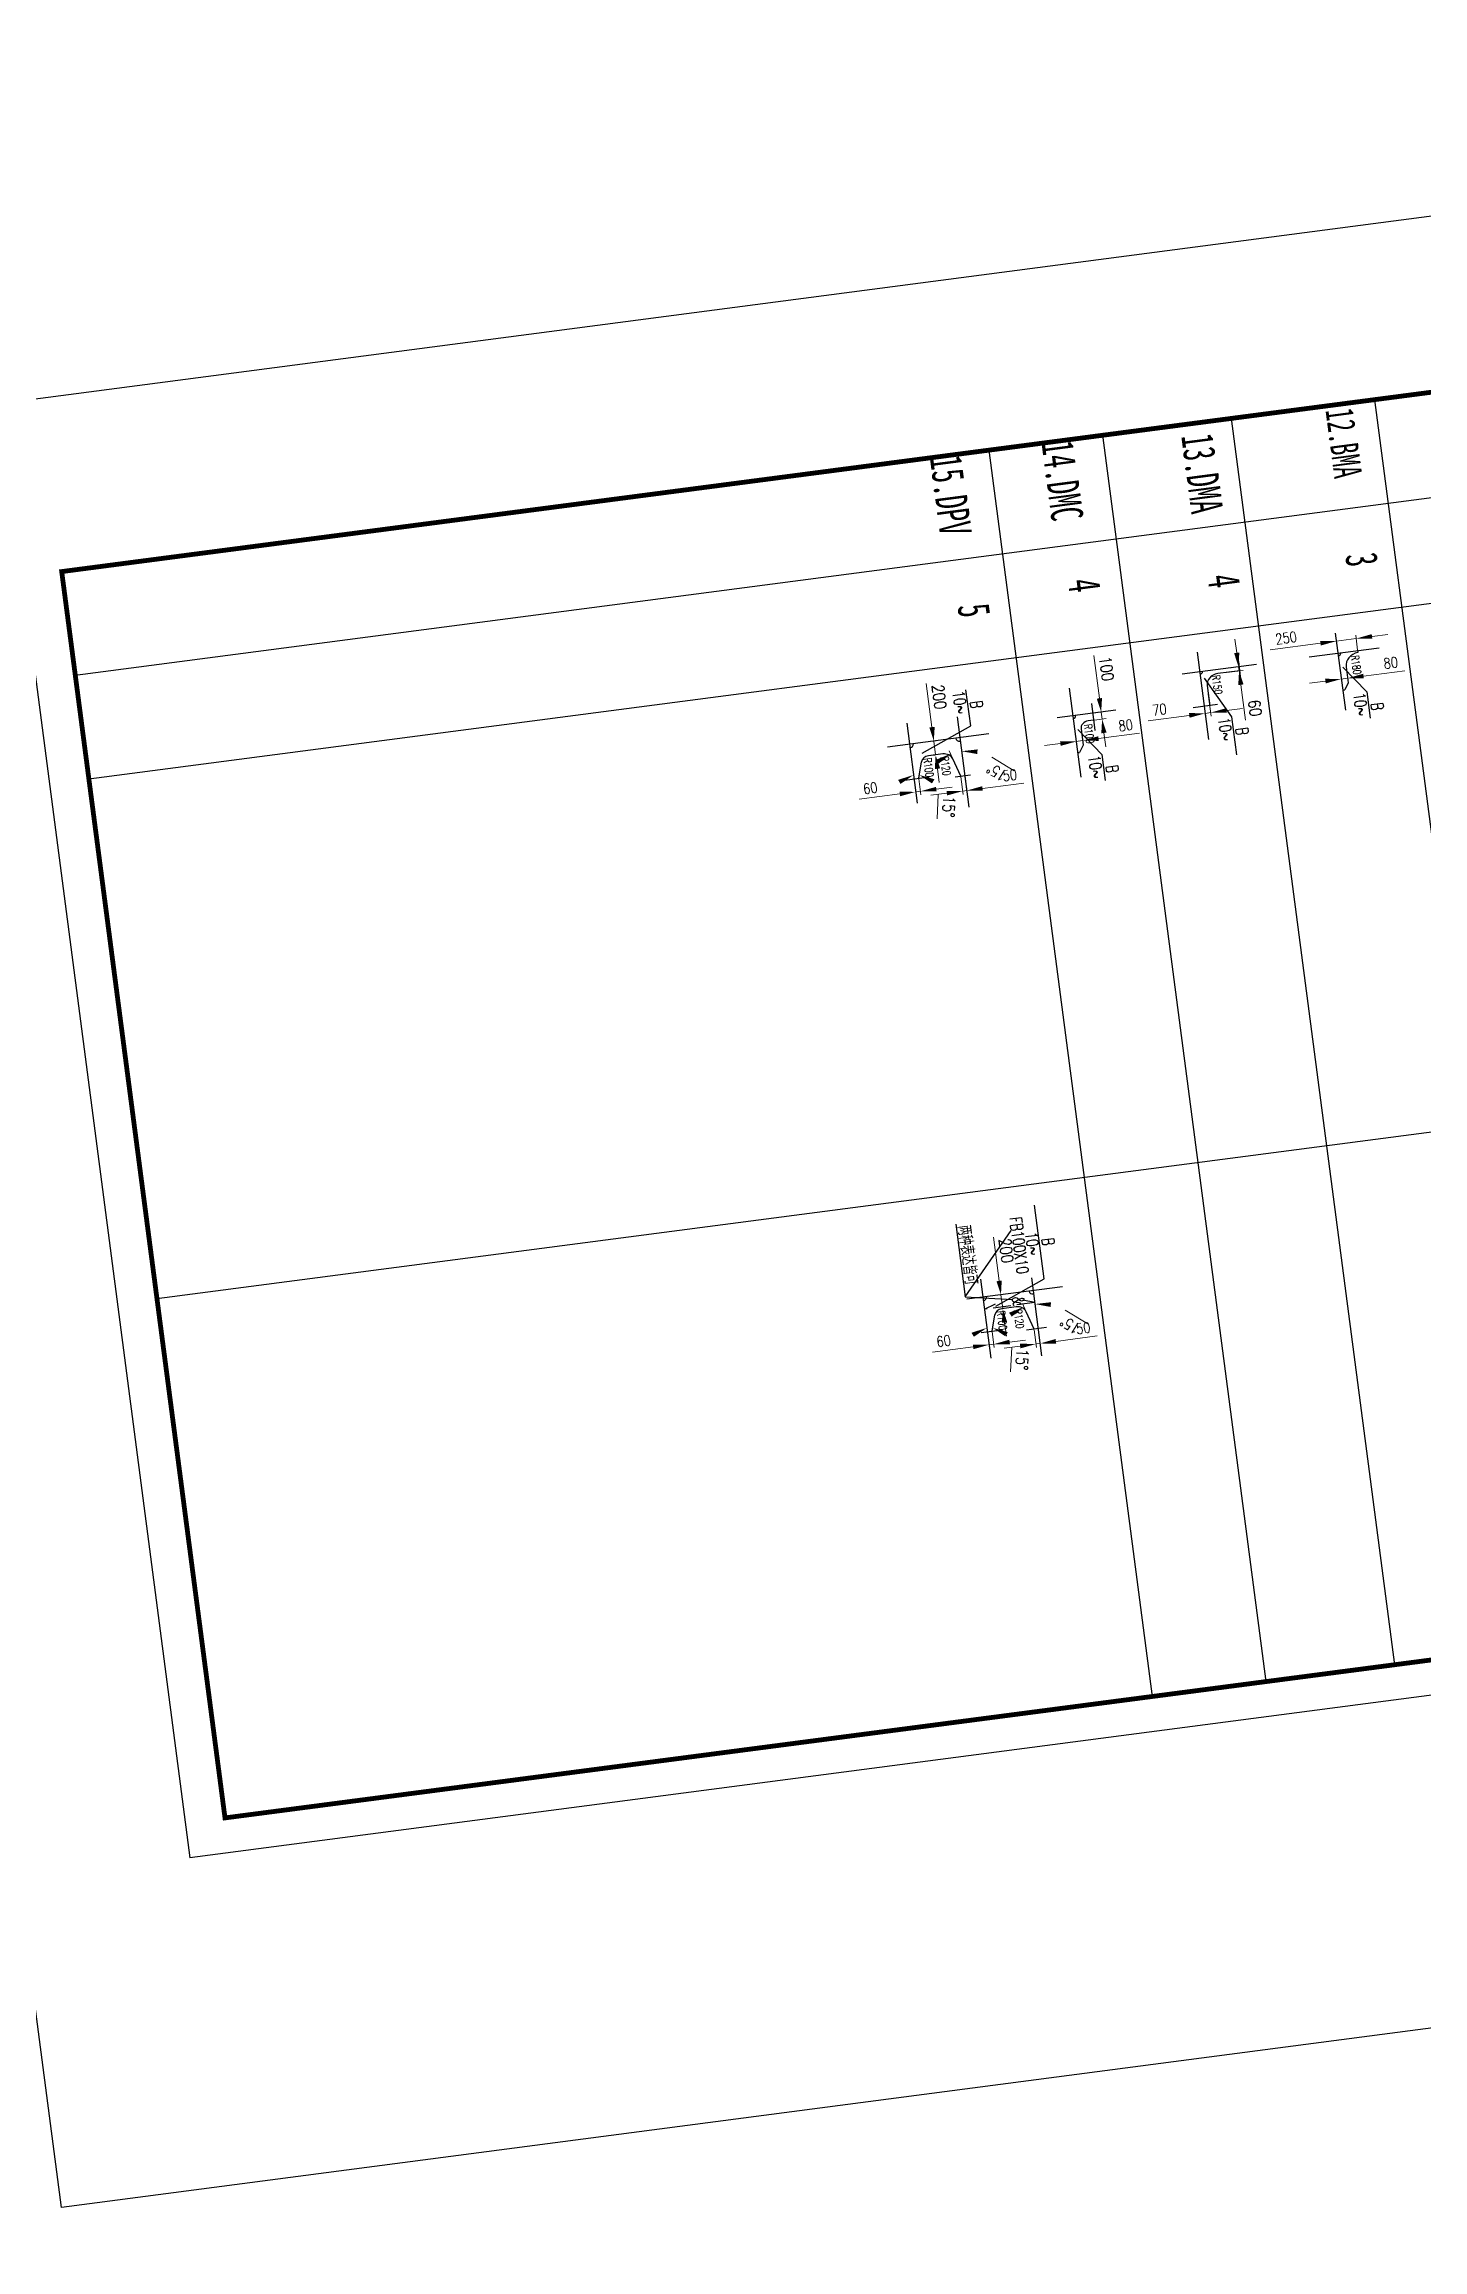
# Model space of a CAD drawing. Header units: millimetres. Extents: x -14906165 to 53546503, y 133836 to 58622790.
# Drawn here: x 42280921 to 43545519, y 29731080 to 31754795 of the extents above; entities that cross this region are included whole.
import ezdxf

# ---------------------------------------------------------------- set-up
doc = ezdxf.new("R2010")
doc.units = ezdxf.units.MM
doc.header["$LTSCALE"] = 100
doc.header["$PDMODE"] = 98
doc.header["$PDSIZE"] = 20
doc.linetypes.add('DASHED', pattern=[8, 6, -2])
doc.layers.add('Stiffener_Invisible', color=2, linetype='DASHED')
doc.layers.add('Text', color=7, linetype='Continuous')
doc.styles.add('JNRD_E1', font='romans.shx', dxfattribs={"width": 0.8})
doc.styles.add('中文GB2312', font='', dxfattribs={"width": 0.7})
doc.styles.get('中文GB2312').set_extended_font_data('FangSong_GB2312')
doc.dimstyles.new('1-100', dxfattribs={"dimscale": 100, "dimtxt": 1.5, "dimasz": 2, "dimexe": 0.5, "dimexo": 0.1, "dimtad": 1, "dimdec": 0, "dimzin": 1, "dimdsep": 46, "dimtxsty": 'JNRD_E1', "dimcen": 2.5, "dimclrd": 1, "dimclre": 1, "dimclrt": 2, "dimadec": 0, "dimazin": 0, "dimtfac": 1, "dimtdec": 0, "dimtmove": 0, "dimatfit": 3, "dimfxl": 1, "dimtzin": 0, "dimlwd": 13, "dimlwe": 13, "dimarcsym": 0})

# ---------------------------------------------------------------- blocks, each defined once
blk = doc.blocks.new('*D761')
at = {"color": 1, "lineweight": 13}
blk.add_line((-393148, 648201), (-393304, 648512), dxfattribs=at)
for start, end in [(206.6441, 238.322), (316.678, 348.3559), (270, 285)]:
    blk.add_arc((-392820, 648366), 366, start, end, dxfattribs=at)
at = {"color": 1}
for points in [[(-393022, 648022), (-393004, 648086), (-392820, 647999)], [(-392571, 648143), (-392537, 648086), (-392726, 648012)]]:
    blk.add_solid(points, dxfattribs=at)
at = {"layer": 'Defpoints', "color": 0}
for p in [(-392820, 648445), (-392811, 647999), (-392759, 648135), (-392702, 647924), (-392820, 647342)]:
    blk.add_point(p, dxfattribs=at)
at = {"color": 2, "insert": (-393103, 648418), "char_height": 150, "attachment_point": 5, "rotation": 296.6441, "style": 'JNRD_E1'}
blk.add_mtext('15%%d', dxfattribs=at)
blk = doc.blocks.new('*D764')
at = {"color": 1, "lineweight": 13}
blk.add_line((-390503, 648158), (-390692, 648450), dxfattribs=at)
for start, end in [(313.5861, 342.1721), (212.8279, 241.4139), (270, 285)]:
    blk.add_arc((-390163, 648378), 405, start, end, dxfattribs=at)
at = {"color": 1}
for points in [[(-390365, 647990), (-390349, 648054), (-390163, 647973)], [(-389900, 648113), (-389867, 648055), (-390058, 647986)]]:
    blk.add_solid(points, dxfattribs=at)
at = {"layer": 'Defpoints', "color": 0}
for p in [(-390163, 648467), (-390113, 647976), (-390103, 648154), (-390039, 647915), (-390163, 647375)]:
    blk.add_point(p, dxfattribs=at)
at = {"color": 2, "insert": (-390482, 648379), "char_height": 150, "attachment_point": 5, "rotation": 302.8279, "style": 'JNRD_E1'}
blk.add_mtext('15%%d', dxfattribs=at)
blk = doc.blocks.new('*D662')
at = {"color": 1, "lineweight": 13}
for p, q in [((-393202, 642932), (-393202, 643132)), ((-393035, 642732), (-393252, 642732)), ((-393202, 642732), (-393202, 642482)), ((-393035, 642482), (-393252, 642482)), ((-393202, 642282), (-393202, 641649))]:
    blk.add_line(p, q, dxfattribs=at)
at = {"color": 1}
for points in [[(-393236, 642932), (-393169, 642932), (-393202, 642732)], [(-393169, 642282), (-393236, 642282), (-393202, 642482)]]:
    blk.add_solid(points, dxfattribs=at)
at = {"layer": 'Defpoints', "color": 0}
for p in [(-393025, 642732), (-393202, 642482), (-393025, 642482)]:
    blk.add_point(p, dxfattribs=at)
at = {"color": 2, "insert": (-393340, 641865), "char_height": 150, "attachment_point": 5, "rotation": 90, "style": 'JNRD_E1'}
blk.add_mtext('250', dxfattribs=at)
blk = doc.blocks.new('*D663')
at = {"color": 1, "lineweight": 13}
for p, q in [((-392655, 642762), (-392655, 643281)), ((-392665, 642562), (-392705, 642562)), ((-392647, 642482), (-392705, 642482)), ((-392655, 642482), (-392655, 642562)), ((-392655, 642282), (-392655, 642082))]:
    blk.add_line(p, q, dxfattribs=at)
at = {"color": 1}
for points in [[(-392689, 642762), (-392622, 642762), (-392655, 642562)], [(-392622, 642282), (-392689, 642282), (-392655, 642482)]]:
    blk.add_solid(points, dxfattribs=at)
at = {"layer": 'Defpoints', "color": 0}
for p in [(-392655, 642562), (-392655, 642562), (-392637, 642482)]:
    blk.add_point(p, dxfattribs=at)
at = {"color": 2, "insert": (-392793, 643122), "char_height": 150, "attachment_point": 5, "rotation": 90, "style": 'JNRD_E1'}
blk.add_mtext('80', dxfattribs=at)
blk = doc.blocks.new('*D664')
at = {"color": 5, "lineweight": 13}
for p, q in [((-392421, 641010), (-392421, 641210)), ((-392688, 640810), (-392371, 640810)), ((-392511, 640740), (-392371, 640740)), ((-392421, 640810), (-392421, 640740)), ((-392421, 640540), (-392421, 640020))]:
    blk.add_line(p, q, dxfattribs=at)
at = {"color": 5}
for points in [[(-392455, 641010), (-392388, 641010), (-392421, 640810)], [(-392388, 640540), (-392455, 640540), (-392421, 640740)]]:
    blk.add_solid(points, dxfattribs=at)
at = {"layer": 'Defpoints', "color": 0}
for p in [(-392698, 640810), (-392521, 640740), (-392421, 640740)]:
    blk.add_point(p, dxfattribs=at)
at = {"color": 5, "insert": (-392559, 640180), "char_height": 150, "attachment_point": 5, "rotation": 90, "style": 'JNRD_E1'}
blk.add_mtext('70', dxfattribs=at)
blk = doc.blocks.new('*D665')
at = {"color": 5, "lineweight": 13}
for p, q in [((-393221, 641229), (-393421, 641229)), ((-393021, 641135), (-393021, 641279)), ((-393021, 641229), (-392961, 641229)), ((-392961, 641073), (-392961, 641279)), ((-392761, 641229), (-392248, 641229))]:
    blk.add_line(p, q, dxfattribs=at)
at = {"color": 5}
for points in [[(-393221, 641196), (-393221, 641262), (-393021, 641229)], [(-392761, 641262), (-392761, 641196), (-392961, 641229)]]:
    blk.add_solid(points, dxfattribs=at)
at = {"layer": 'Defpoints', "color": 0}
for p in [(-393021, 641125), (-392961, 641229), (-392961, 641063)]:
    blk.add_point(p, dxfattribs=at)
at = {"color": 5, "insert": (-392404, 641366), "char_height": 150, "attachment_point": 5, "style": 'JNRD_E1'}
blk.add_mtext('60', dxfattribs=at)
blk = doc.blocks.new('*D670')
at = {"color": 1, "lineweight": 13}
for p, q in [((-392261, 639377), (-392261, 639896)), ((-392271, 639177), (-392311, 639177)), ((-392253, 639097), (-392311, 639097)), ((-392261, 639097), (-392261, 639177)), ((-392261, 638897), (-392261, 638697))]:
    blk.add_line(p, q, dxfattribs=at)
at = {"color": 1}
for points in [[(-392294, 639377), (-392228, 639377), (-392261, 639177)], [(-392228, 638897), (-392294, 638897), (-392261, 639097)]]:
    blk.add_solid(points, dxfattribs=at)
at = {"layer": 'Defpoints', "color": 0}
for p in [(-392261, 639177), (-392261, 639177), (-392243, 639097)]:
    blk.add_point(p, dxfattribs=at)
at = {"color": 2, "insert": (-392399, 639736), "char_height": 150, "attachment_point": 5, "rotation": 90, "style": 'JNRD_E1'}
blk.add_mtext('80', dxfattribs=at)
blk = doc.blocks.new('*D671')
at = {"color": 5, "lineweight": 13}
for p, q in [((-392831, 639454), (-393447, 639454)), ((-392631, 639357), (-392631, 639504)), ((-392531, 639454), (-392631, 639454)), ((-392531, 639357), (-392531, 639504)), ((-392331, 639454), (-392131, 639454))]:
    blk.add_line(p, q, dxfattribs=at)
at = {"color": 5}
for points in [[(-392831, 639421), (-392831, 639487), (-392631, 639454)], [(-392331, 639487), (-392331, 639421), (-392531, 639454)]]:
    blk.add_solid(points, dxfattribs=at)
at = {"layer": 'Defpoints', "color": 0}
for p in [(-392631, 639454), (-392631, 639347), (-392531, 639347)]:
    blk.add_point(p, dxfattribs=at)
at = {"color": 5, "insert": (-393239, 639591), "char_height": 150, "attachment_point": 5, "style": 'JNRD_E1'}
blk.add_mtext('100', dxfattribs=at)
blk = doc.blocks.new('*D676')
at = {"color": 1, "lineweight": 13}
for p, q in [((-392732, 637333), (-393365, 637333)), ((-392532, 637361), (-392532, 637283)), ((-392332, 637333), (-392532, 637333)), ((-392332, 637323), (-392332, 637283)), ((-392132, 637333), (-391932, 637333))]:
    blk.add_line(p, q, dxfattribs=at)
at = {"color": 1}
for points in [[(-392732, 637300), (-392732, 637367), (-392532, 637333)], [(-392132, 637367), (-392132, 637300), (-392332, 637333)]]:
    blk.add_solid(points, dxfattribs=at)
at = {"layer": 'Defpoints', "color": 0}
for p in [(-392532, 637371), (-392532, 637333), (-392332, 637333)]:
    blk.add_point(p, dxfattribs=at)
at = {"color": 2, "insert": (-393149, 637471), "char_height": 150, "attachment_point": 5, "style": 'JNRD_E1'}
blk.add_mtext('200', dxfattribs=at)
blk = doc.blocks.new('*D677')
at = {"color": 5, "lineweight": 13}
for p, q in [((-391768, 637860), (-391768, 638379)), ((-391972, 637660), (-391718, 637660)), ((-391972, 637610), (-391718, 637610)), ((-391768, 637610), (-391768, 637660)), ((-391768, 637410), (-391768, 637210))]:
    blk.add_line(p, q, dxfattribs=at)
at = {"color": 5}
for points in [[(-391801, 637860), (-391735, 637860), (-391768, 637660)], [(-391735, 637410), (-391801, 637410), (-391768, 637610)]]:
    blk.add_solid(points, dxfattribs=at)
at = {"layer": 'Defpoints', "color": 0}
for p in [(-391982, 637660), (-391982, 637610), (-391768, 637660)]:
    blk.add_point(p, dxfattribs=at)
at = {"color": 5, "insert": (-391905, 638219), "char_height": 150, "attachment_point": 5, "rotation": 90, "style": 'JNRD_E1'}
blk.add_mtext('50', dxfattribs=at)
blk = doc.blocks.new('*D678')
at = {"color": 5, "lineweight": 13}
for p, q in [((-391844, 637286), (-391844, 637486)), ((-392022, 637086), (-391794, 637086)), ((-392022, 637026), (-391794, 637026)), ((-391844, 637086), (-391844, 637026)), ((-391844, 636826), (-391844, 636312))]:
    blk.add_line(p, q, dxfattribs=at)
at = {"color": 5}
for points in [[(-391877, 637286), (-391811, 637286), (-391844, 637086)], [(-391811, 636826), (-391877, 636826), (-391844, 637026)]]:
    blk.add_solid(points, dxfattribs=at)
at = {"layer": 'Defpoints', "color": 0}
for p in [(-392032, 637086), (-392032, 637026), (-391844, 637026)]:
    blk.add_point(p, dxfattribs=at)
at = {"color": 5, "insert": (-391981, 636469), "char_height": 150, "attachment_point": 5, "rotation": 90, "style": 'JNRD_E1'}
blk.add_mtext('60', dxfattribs=at)
blk = doc.blocks.new('*D679')
at = {"color": 1, "lineweight": 13}
for p, q in [((-392194, 638026), (-391958, 638282)), ((-392253, 637537), (-392366, 637507))]:
    blk.add_line(p, q, dxfattribs=at)
for start, end in [(137.3951, 158.6976), (180, 195), (216.3024, 237.6049)]:
    blk.add_arc((-391795, 637660), 541, start, end, dxfattribs=at)
at = {"color": 1}
for points in [[(-392332, 637862), (-392267, 637850), (-392336, 637660)], [(-392201, 637354), (-392261, 637325), (-392318, 637520)]]:
    blk.add_solid(points, dxfattribs=at)
at = {"layer": 'Defpoints', "color": 0}
for p in [(-392831, 637660), (-392334, 637613), (-392243, 637540), (-391982, 637610), (-391529, 637660)]:
    blk.add_point(p, dxfattribs=at)
at = {"color": 2, "insert": (-391975, 638061), "char_height": 150, "attachment_point": 5, "rotation": 227.3951, "style": 'JNRD_E1'}
blk.add_mtext('15%%d', dxfattribs=at)
blk = doc.blocks.new('*D680')
at = {"color": 1, "lineweight": 13}
blk.add_line((-391765, 637302), (-391421, 637249), dxfattribs=at)
for start, end in [(81.2261, 123.1131), (165, 180), (221.8869, 263.7739)]:
    blk.add_arc((-391808, 637026), 280, start, end, dxfattribs=at)
at = {"color": 1}
for points in [[(-391988, 637280), (-391934, 637241), (-392078, 637098)], [(-391985, 636851), (-392047, 636827), (-392088, 637026)]]:
    blk.add_solid(points, dxfattribs=at)
at = {"layer": 'Defpoints', "color": 0}
for p in [(-392258, 637146), (-392835, 637026), (-392083, 637074), (-392032, 637086), (-391680, 637026)]:
    blk.add_point(p, dxfattribs=at)
at = {"color": 2, "insert": (-391572, 637412), "char_height": 150, "attachment_point": 5, "rotation": 351.2261, "style": 'JNRD_E1'}
blk.add_mtext('15%%d', dxfattribs=at)
blk = doc.blocks.new('*D681')
at = {"color": 1, "lineweight": 13}
for p, q in [((-384745, 637266), (-385379, 637266)), ((-384545, 637411), (-384545, 637216)), ((-384345, 637266), (-384545, 637266)), ((-384345, 637335), (-384345, 637216)), ((-384145, 637266), (-383945, 637266))]:
    blk.add_line(p, q, dxfattribs=at)
at = {"color": 1}
for points in [[(-384745, 637232), (-384745, 637299), (-384545, 637266)], [(-384145, 637299), (-384145, 637232), (-384345, 637266)]]:
    blk.add_solid(points, dxfattribs=at)
at = {"layer": 'Defpoints', "color": 0}
for p in [(-384545, 637421), (-384545, 637266), (-384345, 637345)]:
    blk.add_point(p, dxfattribs=at)
at = {"color": 2, "insert": (-385162, 637403), "char_height": 150, "attachment_point": 5, "style": 'JNRD_E1'}
blk.add_mtext('200', dxfattribs=at)
blk = doc.blocks.new('*D682')
at = {"color": 5, "lineweight": 13}
for p, q in [((-383781, 637871), (-383781, 638391)), ((-383985, 637671), (-383731, 637671)), ((-383985, 637621), (-383731, 637621)), ((-383781, 637621), (-383781, 637671)), ((-383781, 637421), (-383781, 637221))]:
    blk.add_line(p, q, dxfattribs=at)
at = {"color": 5}
for points in [[(-383815, 637871), (-383748, 637871), (-383781, 637671)], [(-383748, 637421), (-383815, 637421), (-383781, 637621)]]:
    blk.add_solid(points, dxfattribs=at)
at = {"layer": 'Defpoints', "color": 0}
for p in [(-383995, 637671), (-383995, 637621), (-383781, 637671)]:
    blk.add_point(p, dxfattribs=at)
at = {"color": 5, "insert": (-383919, 638231), "char_height": 150, "attachment_point": 5, "rotation": 90, "style": 'JNRD_E1'}
blk.add_mtext('50', dxfattribs=at)
blk = doc.blocks.new('*D683')
at = {"color": 5, "lineweight": 13}
for p, q in [((-383857, 637297), (-383857, 637497)), ((-384035, 637097), (-383807, 637097)), ((-384035, 637037), (-383807, 637037)), ((-383857, 637097), (-383857, 637037)), ((-383857, 636837), (-383857, 636324))]:
    blk.add_line(p, q, dxfattribs=at)
at = {"color": 5}
for points in [[(-383891, 637297), (-383824, 637297), (-383857, 637097)], [(-383824, 636837), (-383891, 636837), (-383857, 637037)]]:
    blk.add_solid(points, dxfattribs=at)
at = {"layer": 'Defpoints', "color": 0}
for p in [(-384045, 637097), (-384045, 637037), (-383857, 637037)]:
    blk.add_point(p, dxfattribs=at)
at = {"color": 5, "insert": (-383995, 636481), "char_height": 150, "attachment_point": 5, "rotation": 90, "style": 'JNRD_E1'}
blk.add_mtext('60', dxfattribs=at)
blk = doc.blocks.new('*D684')
at = {"color": 1, "lineweight": 13}
for p, q in [((-384207, 638038), (-383972, 638294)), ((-384266, 637549), (-384380, 637518))]:
    blk.add_line(p, q, dxfattribs=at)
for start, end in [(137.3951, 158.6976), (180, 195), (216.3024, 237.6049)]:
    blk.add_arc((-383809, 637671), 541, start, end, dxfattribs=at)
at = {"color": 1}
for points in [[(-384346, 637874), (-384280, 637862), (-384350, 637671)], [(-384215, 637365), (-384275, 637337), (-384331, 637531)]]:
    blk.add_solid(points, dxfattribs=at)
at = {"layer": 'Defpoints', "color": 0}
for p in [(-384728, 637671), (-384348, 637624), (-384256, 637551), (-383995, 637621), (-383605, 637671)]:
    blk.add_point(p, dxfattribs=at)
at = {"color": 2, "insert": (-383988, 638072), "char_height": 150, "attachment_point": 5, "rotation": 227.3951, "style": 'JNRD_E1'}
blk.add_mtext('15%%d', dxfattribs=at)
blk = doc.blocks.new('*D685')
at = {"color": 1, "lineweight": 13}
blk.add_line((-383779, 637314), (-383435, 637261), dxfattribs=at)
for start, end in [(81.2261, 123.1131), (165, 180), (221.8869, 263.7739)]:
    blk.add_arc((-383821, 637037), 280, start, end, dxfattribs=at)
at = {"color": 1}
for points in [[(-384001, 637291), (-383947, 637252), (-384092, 637110)], [(-383999, 636863), (-384061, 636839), (-384101, 637037)]]:
    blk.add_solid(points, dxfattribs=at)
at = {"layer": 'Defpoints', "color": 0}
for p in [(-384271, 637158), (-384803, 637037), (-384097, 637086), (-384045, 637097), (-383663, 637037)]:
    blk.add_point(p, dxfattribs=at)
at = {"color": 2, "insert": (-383586, 637423), "char_height": 150, "attachment_point": 5, "rotation": 351.2261, "style": 'JNRD_E1'}
blk.add_mtext('15%%d', dxfattribs=at)
blk = doc.blocks.new('绘图要素标准库V1.0 - 0416')
for p, q in [((-399059.9, 656002.9), (-399059.9, 626302.9)), ((-378059.9, 656002.9), (-378059.9, 626302.9)), ((-396559.9, 655502.9), (-396559.9, 626802.9)), ((-395059.9, 655502.9), (-395059.9, 626802.9)), ((-393559.9, 655502.9), (-393559.9, 626802.9)), ((-386059.9, 626802.9), (-386059.9, 654802.9)), ((-396559.9, 643346.5), (-378559.9, 643346.5)), ((-393024.7, 643003), (-393024.7, 642120.7)), ((-393024.7, 642732.1), (-392999.7, 642732.1)), ((-393317.9, 642482.1), (-392207.4, 642482.1)), ((-392819.9, 642562.1), (-392589.9, 642562.1)), ((-392589.9, 642562.1), (-392494.7, 642507.1)), ((-392494.7, 642482.1), (-392494.7, 642507.1)), ((-396559.9, 641540.6), (-378559.9, 641540.6)), ((-393021.3, 641454.5), (-393021.3, 640520.5)), ((-392877.5, 641239.6), (-393094.4, 641239.6)), ((-392961.3, 641239.6), (-392961.3, 640959.6)), ((-393302.4, 640739.6), (-392043.3, 640739.6)), ((-392811.3, 640809.6), (-392521.3, 640809.6)), ((-392521.3, 640907.8), (-392521.3, 640601.9)), ((-396559.9, 639918), (-378559.9, 639918)), ((-392630.5, 639636.5), (-392630.5, 638898.5)), ((-393032.7, 639096.6), (-391748.2, 639096.6)), ((-392774.2, 639346.6), (-392384, 639346.6)), ((-392530.5, 639346.6), (-392530.5, 639276.6)), ((-392430.5, 639176.6), (-392195.8, 639176.6)), ((-392195.8, 639176.6), (-392100.5, 639121.6)), ((-392100.5, 639096.6), (-392100.5, 639121.6)), ((-396559.9, 638485.6), (-378559.9, 638485.6)), ((-392531.9, 638027.7), (-392531.9, 636751.2)), ((-384545.4, 638041.9), (-384545.4, 636835.2)), ((-391981.9, 637730.7), (-391981.9, 637538.3)), ((-383995.4, 637778.7), (-383995.4, 637525.4)), ((-392831.2, 637659.7), (-391528.7, 637659.7)), ((-392331.9, 637423.9), (-392331.9, 637243)), ((-391981.9, 637609.7), (-392242.9, 637539.8)), ((-384580.4, 636820.3), (-385436.2, 637498.1)), ((-384728, 637671.3), (-383604.6, 637671.3)), ((-384345.4, 637435.4), (-384345.4, 637254.6)), ((-383995.4, 637621.3), (-384256.4, 637551.4)), ((-392031.9, 637085.9), (-392257.8, 637146.4)), ((-392031.9, 636910.4), (-392031.9, 637218.9)), ((-384580.4, 636820.3), (-384456.1, 637400.8)), ((-384045.4, 637097.4), (-384271.3, 637158)), ((-384045.4, 636959.9), (-384045.4, 637230.1)), ((-392834.7, 637025.9), (-391679.8, 637025.9)), ((-384802.6, 637037.4), (-383662.6, 637037.4)), ((-385633.4, 636820.3), (-384580.4, 636820.3)), ((-399059.9, 626302.9), (-378059.9, 626302.9))]:
    blk.add_line(p, q)
at = {"color": 6}
blk.add_lwpolyline([(-431789.7, 663589.5), (-373332.1, 663589.5), (-373332.1, 624145.9), (-431789.7, 624145.9)], close=True, dxfattribs=at)
at = {"const_width": 60}
blk.add_lwpolyline([(-396559.9, 655502.9), (-378559.9, 655502.9), (-378559.9, 626802.9), (-396559.9, 626802.9)], close=True, dxfattribs=at)
for points in [[(-392819.9, 642522.6), (-392423.9, 642776.6), (-392046, 642776.6)], [(-392924.2, 640786.6), (-392323.3, 641060.6), (-391775, 641060.6)], [(-392425.8, 639137.1), (-392029.8, 639391.1), (-391651.9, 639391.1)], [(-392379.2, 637170.7), (-392677.2, 637814.7), (-393197.2, 637814.7)], [(-384392.7, 637182.3), (-384690.7, 637826.3), (-385754.4, 637826.3)]]:
    blk.add_lwpolyline(points)
for centre, radius, start, end in [((-392819.9, 642742.1), 180, 183.18474, 270), ((-393024.7, 642482.1), 35, 0, 90), ((-393021.3, 640739.6), 35, 0, 90), ((-392811.3, 640959.6), 150, 180, 270), ((-392630.5, 639096.6), 35, 0, 90), ((-392430.5, 639276.6), 100, 180, 270), ((-392531.9, 637659.7), 50, 270, 0), ((-392211.9, 637423.9), 120, 105, 180), ((-384545.4, 637671.3), 50, 270, 0), ((-384225.4, 637435.4), 120, 105, 180), ((-392231.9, 637243), 100, 180, 255), ((-384245.4, 637254.6), 100, 180, 255), ((-392531.9, 637025.9), 50, 0, 90), ((-384545.4, 637037.4), 50, 0, 90)]:
    blk.add_arc(centre, radius, start, end)
at = {"layer": 'Stiffener_Invisible'}
for p, q in [((-384370.4, 637671.3), (-384425.6, 637527.5)), ((-384370.4, 637037.4), (-384424.8, 637181.5))]:
    blk.add_line(p, q, dxfattribs=at)
at = {"layer": 'Stiffener_Invisible', "ltscale": 0.4}
blk.add_line((-384370.4, 637671.3), (-384370.4, 637037.4), dxfattribs=at)
at = {"style": '中文GB2312', "width": 0.7}
for s, height, p in [('12.BMA', 350, (-396500.6, 642722.8)), ('3', 400, (-394408, 642733.4)), ('13.DMA', 400, (-396403.7, 640893.7)), ('4', 400, (-394361, 640990.5)), ('4', 400, (-394558.2, 639254.4)), ('14.DMC', 400, (-396559.9, 639151)), ('15.DPV', 400, (-396559.9, 637743.7)), ('5', 400, (-394408, 637847)), ('两种表达皆可', 150, (-385601.4, 636850.3))]:
    blk.add_text(s, height=height, dxfattribs=at).set_placement(p)
at = {"layer": 'Text', "color": 0, "linetype": 'Continuous', "style": 'JNRD_E1', "width": 0.8}
for s, height, p in [('B', 150, (-392251.6, 642809.1)), ('R180', 100, (-392967.6, 642639.1)), ('10~', 150, (-392424, 642605.4)), ('10~', 150, (-392323.4, 640889.4)), ('B', 150, (-392150.9, 641093.1)), ('R150', 100, (-392944.6, 640884.5)), ('10~', 150, (-392029.9, 639220)), ('B', 150, (-391857.4, 639423.6)), ('R100', 100, (-392485.8, 639219)), ('B', 150, (-393024.8, 637847.2)), ('B', 150, (-385263.5, 637862.2)), ('10~', 150, (-393197.3, 637643.5)), ('10~', 150, (-385376.8, 637665.2)), ('R120', 100, (-392294.9, 637388.9)), ('FB100X10', 150, (-385621.1, 637497.1)), ('&', 150, (-384493.3, 637399.6)), ('R120', 100, (-384308.4, 637400.4)), ('R100', 100, (-392305.1, 637174.9)), ('R100', 100, (-384318.6, 637186.4))]:
    blk.add_text(s, height=height, dxfattribs=at).set_placement(p)
for base, line1, line2, picture, middle in [((-392810.8, 647999.4), ((-392758.7, 648135.2), (-392702.3, 647924.5)), ((-392820.5, 648445.3), (-392820.5, 647342.1)), '*D761', (-393103.1, 648418.4)), ((-390113.1, 647975.7), ((-390103.1, 648153.8), (-390039.1, 647914.9)), ((-390163.1, 648467.5), (-390163.1, 647374.7)), '*D764', (-390482.2, 648378.8)), ((-392334.3, 637612.6), ((-391981.9, 637609.7), (-392242.9, 637539.8)), ((-392831.2, 637659.7), (-391528.7, 637659.7)), '*D679', (-391974.6, 638060.9)), ((-384347.8, 637624.2), ((-383995.4, 637621.3), (-384256.4, 637551.4)), ((-384728, 637671.3), (-383604.6, 637671.3)), '*D684', (-383988.1, 638072.5)), ((-392083.5, 637074.4), ((-392031.9, 637085.9), (-392257.8, 637146.4)), ((-392834.7, 637025.9), (-391679.8, 637025.9)), '*D680', (-391572.4, 637411.7)), ((-384097, 637086), ((-384045.4, 637097.4), (-384271.3, 637158)), ((-384802.6, 637037.4), (-383662.6, 637037.4)), '*D685', (-383585.9, 637423.3))]:
    dim = blk.add_angular_dim_2l(base=base, line1=line1, line2=line2, dimstyle='1-100')
    dim.commit()
    dim.dimension.update_dxf_attribs({"geometry": picture, "text_midpoint": middle})
for base, p1, p2, picture, middle in [((-392655.2, 642562.1), (-392637.4, 642482.1), (-392655.2, 642562.1), '*D663', (-392792.7, 643121.7)), ((-393202.3, 642482.1), (-393024.7, 642732.1), (-393024.7, 642482.1), '*D662', (-393339.8, 641865.3)), ((-392261.1, 639176.6), (-392243.3, 639096.6), (-392261.1, 639176.6), '*D670', (-392398.6, 639736.3))]:
    dim = blk.add_linear_dim(base=base, p1=p1, p2=p2, angle=90, dimstyle='1-100')
    dim.commit()
    dim.dimension.update_dxf_attribs({"geometry": picture, "text_midpoint": middle})
for base, p1, p2, picture, middle in [((-392961.3, 641228.9), (-393021.3, 641125.2), (-392961.3, 641063.3), '*D665', (-392404.5, 641366.4)), ((-392630.5, 639454), (-392530.5, 639346.6), (-392630.5, 639346.6), '*D671', (-393238.8, 639591.5))]:
    dim = blk.add_linear_dim(base=base, p1=p1, p2=p2, dimstyle='1-100', override={"dimclrd": 5, "dimclre": 5, "dimclrt": 5})
    dim.commit()
    dim.dimension.update_dxf_attribs({"geometry": picture, "text_midpoint": middle})
for base, p1, p2, picture, middle in [((-392421.3, 640739.6), (-392698.2, 640809.6), (-392521.3, 640739.6), '*D664', (-392558.8, 640180)), ((-391767.9, 637659.7), (-391981.9, 637609.7), (-391981.9, 637659.7), '*D677', (-391905.4, 638219.4)), ((-383781.4, 637671.3), (-383995.4, 637621.3), (-383995.4, 637671.3), '*D682', (-383918.9, 638230.9)), ((-391843.9, 637025.9), (-392031.9, 637085.9), (-392031.9, 637025.9), '*D678', (-391981.4, 636469.1)), ((-383857.4, 637037.4), (-384045.4, 637097.4), (-384045.4, 637037.4), '*D683', (-383994.9, 636480.7))]:
    dim = blk.add_linear_dim(base=base, p1=p1, p2=p2, angle=90, dimstyle='1-100', override={"dimclrd": 5, "dimclre": 5, "dimclrt": 5})
    dim.commit()
    dim.dimension.update_dxf_attribs({"geometry": picture, "text_midpoint": middle})
for base, p1, p2, picture, middle in [((-392531.9, 637333.4), (-392331.9, 637333.4), (-392531.9, 637370.6), '*D676', (-393148.7, 637470.9)), ((-384545.4, 637265.7), (-384345.4, 637345), (-384545.4, 637420.7), '*D681', (-385162.2, 637403.2))]:
    dim = blk.add_linear_dim(base=base, p1=p1, p2=p2, dimstyle='1-100')
    dim.commit()
    dim.dimension.update_dxf_attribs({"geometry": picture, "text_midpoint": middle})

msp = doc.modelspace()

# ---------------------------------------------------------------- block references
at = {"lineweight": 5, "xscale": 64.06802830554443, "yscale": 73.4024339265743, "zscale": 64.06802830554443, "rotation": 277.4624694947158}
msp.add_blockref('绘图要素标准库V1.0 - 0416', (-22373, 103764), dxfattribs=at)

doc.saveas('drawing.dxf')
